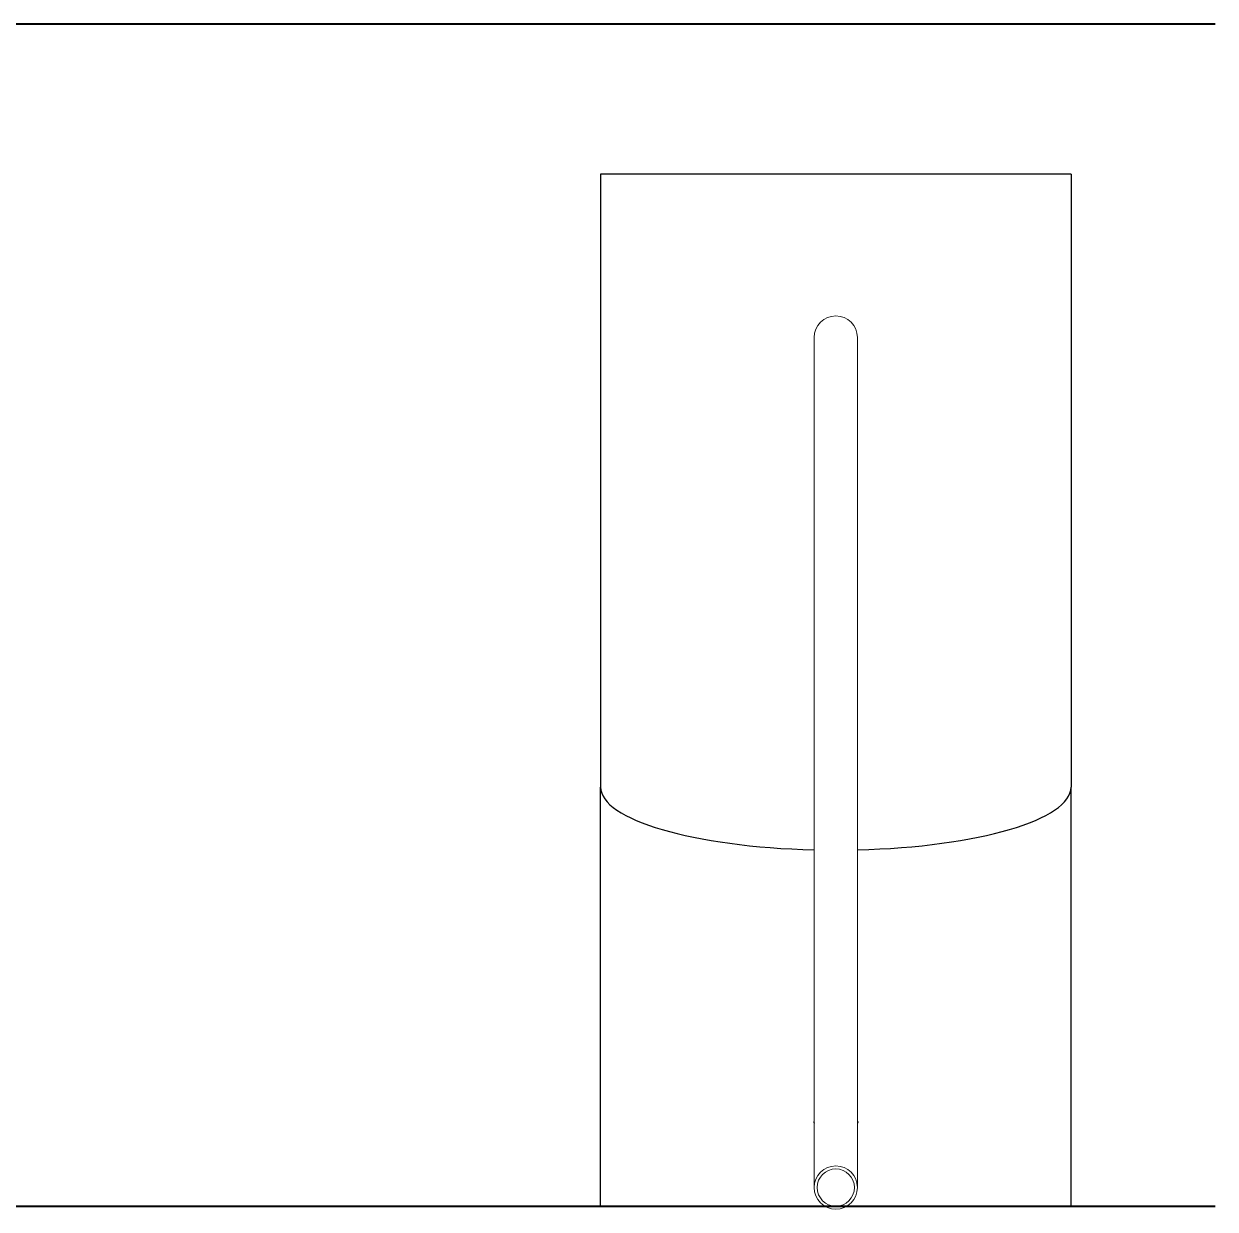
# Model space of a CAD drawing. Header units: millimetres. Extents: x 1147.5 to 1224.1, y 2097.1 to 2139.6.
# Drawn here: x 1217.324 to 1219.72, y 2103.644 to 2106.029 of the extents above; entities that cross this region are included whole.
import ezdxf

# ---------------------------------------------------------------- set-up
doc = ezdxf.new("R2010")
doc.units = ezdxf.units.MM
doc.layers.add('Cubierta_BackgroundLines', color=4, linetype='Continuous')
doc.layers.add('Reductores_BackgroundLines', color=3, linetype='Continuous')
for name, color, linetype, lineweight in [('paredes', 7, 'Continuous', 40), ('PVC1.5_BackgroundLines', 1, 'Continuous', 13), ('PVC3_BackgroundLines', 1, 'Continuous', 13)]:
    doc.layers.add(name, color=color, linetype=linetype, lineweight=lineweight)

msp = doc.modelspace()

# ---------------------------------------------------------------- linework, layer by layer
at = {"layer": 'Cubierta_BackgroundLines', "linetype": 'Continuous', "extrusion": (0, 1, 0)}
for p, q in [((1218.9572, 2105.7265), (1218.484, 2105.7265)), ((1218.484, 2105.7265), (1218.484, 2104.4936)), ((1219.4304, 2105.7265), (1218.9572, 2105.7265)), ((1219.4304, 2105.7265), (1219.4304, 2104.4936)), ((1218.484, 2103.6504), (1218.484, 2104.4936)), ((1219.4304, 2103.6504), (1219.4304, 2104.4936)), ((1218.484, 2103.6504), (1218.9345, 2103.6504)), ((1218.98, 2103.6504), (1219.4304, 2103.6504))]:
    msp.add_line(p, q, dxfattribs=at)
at = {"layer": 'Cubierta_BackgroundLines', "linetype": 'Continuous'}
for major_axis, start_param, end_param in [((0.4732, 0), 3.141593, 4.620332), ((-0.4732, 0), 0, 1.478739), ((0.4732, 0), 4.804446, 6.283185), ((-0.4732, 0), 1.662854, 3.141593)]:
    msp.add_ellipse((1218.9572, 2104.4936), major_axis=major_axis, ratio=0.267949, start_param=start_param, end_param=end_param, dxfattribs=at)
at = {"layer": 'paredes'}
for p, q in [((1213.8731, 2106.029), (1219.7205, 2106.029)), ((1213.8731, 2103.6504), (1219.7205, 2103.6504))]:
    msp.add_line(p, q, dxfattribs=at)
at = {"layer": 'PVC1.5_BackgroundLines', "linetype": 'Continuous', "extrusion": (0, 1, 0)}
for p, q in [((1218.9345, 2103.6504), (1218.9345, 2103.6508)), ((1218.9352, 2103.6504), (1218.9345, 2103.6504)), ((1218.98, 2103.6504), (1218.9793, 2103.6504)), ((1218.98, 2103.6504), (1218.98, 2103.6508))]:
    msp.add_line(p, q, dxfattribs=at)
at = {"layer": 'PVC3_BackgroundLines', "linetype": 'Continuous', "extrusion": (0, 1, 0)}
for p, q in [((1218.9137, 2105.3479), (1218.9137, 2105.3979)), ((1219.0007, 2105.3979), (1219.0007, 2105.3479)), ((1218.9137, 2105.3479), (1218.9137, 2103.7379)), ((1219.0007, 2105.3479), (1219.0007, 2103.7379)), ((1218.9137, 2103.7379), (1218.9137, 2103.6879)), ((1219.0007, 2103.6879), (1219.0007, 2103.7379))]:
    msp.add_line(p, q, dxfattribs=at)
at = {"layer": 'PVC3_BackgroundLines', "linetype": 'Continuous'}
for radius in [0.0435, 0.0375]:
    msp.add_circle((1218.9572, 2103.6879), radius, dxfattribs=at)
msp.add_arc((1218.9572, 2105.3979), 0.0435, 0, 180, dxfattribs=at)
at = {"layer": 'Reductores_BackgroundLines', "linetype": 'Continuous'}
for points in [[(1218.9137, 2103.8207), (1218.9136, 2103.8207), (1218.9135, 2103.8207), (1218.9133, 2103.8207), (1218.9132, 2103.8206), (1218.9131, 2103.8206), (1218.913, 2103.8205), (1218.9129, 2103.8204), (1218.9129, 2103.8204), (1218.9128, 2103.8203), (1218.9128, 2103.8202), (1218.9127, 2103.82), (1218.9127, 2103.82), (1218.9128, 2103.8197), (1218.9128, 2103.8195), (1218.913, 2103.819), (1218.9131, 2103.8187), (1218.9135, 2103.8181), (1218.9136, 2103.8179), (1218.9137, 2103.8177)], [(1219.0007, 2103.8207), (1219.0009, 2103.8207), (1219.001, 2103.8207), (1219.0012, 2103.8207), (1219.0012, 2103.8206), (1219.0014, 2103.8206), (1219.0015, 2103.8205), (1219.0016, 2103.8204), (1219.0016, 2103.8204), (1219.0017, 2103.8203), (1219.0017, 2103.8202), (1219.0017, 2103.82), (1219.0017, 2103.82), (1219.0017, 2103.8197), (1219.0017, 2103.8195), (1219.0015, 2103.819), (1219.0013, 2103.8187), (1219.001, 2103.8181), (1219.0009, 2103.8179), (1219.0007, 2103.8177)]]:
    msp.add_open_spline(points, degree=3, knots=[0, 0, 0, 0, 0.0199113, 0.0199113, 0.0332299, 0.0332299, 0.0538932, 0.0538932, 0.0698367, 0.0698367, 0.0859316, 0.0859316, 0.1055284, 0.1055284, 0.1339054, 0.1339054, 0.1836462, 0.1836462, 0.2064973, 0.2064973, 0.2064973, 0.2064973], dxfattribs=at)

doc.saveas('drawing.dxf')
